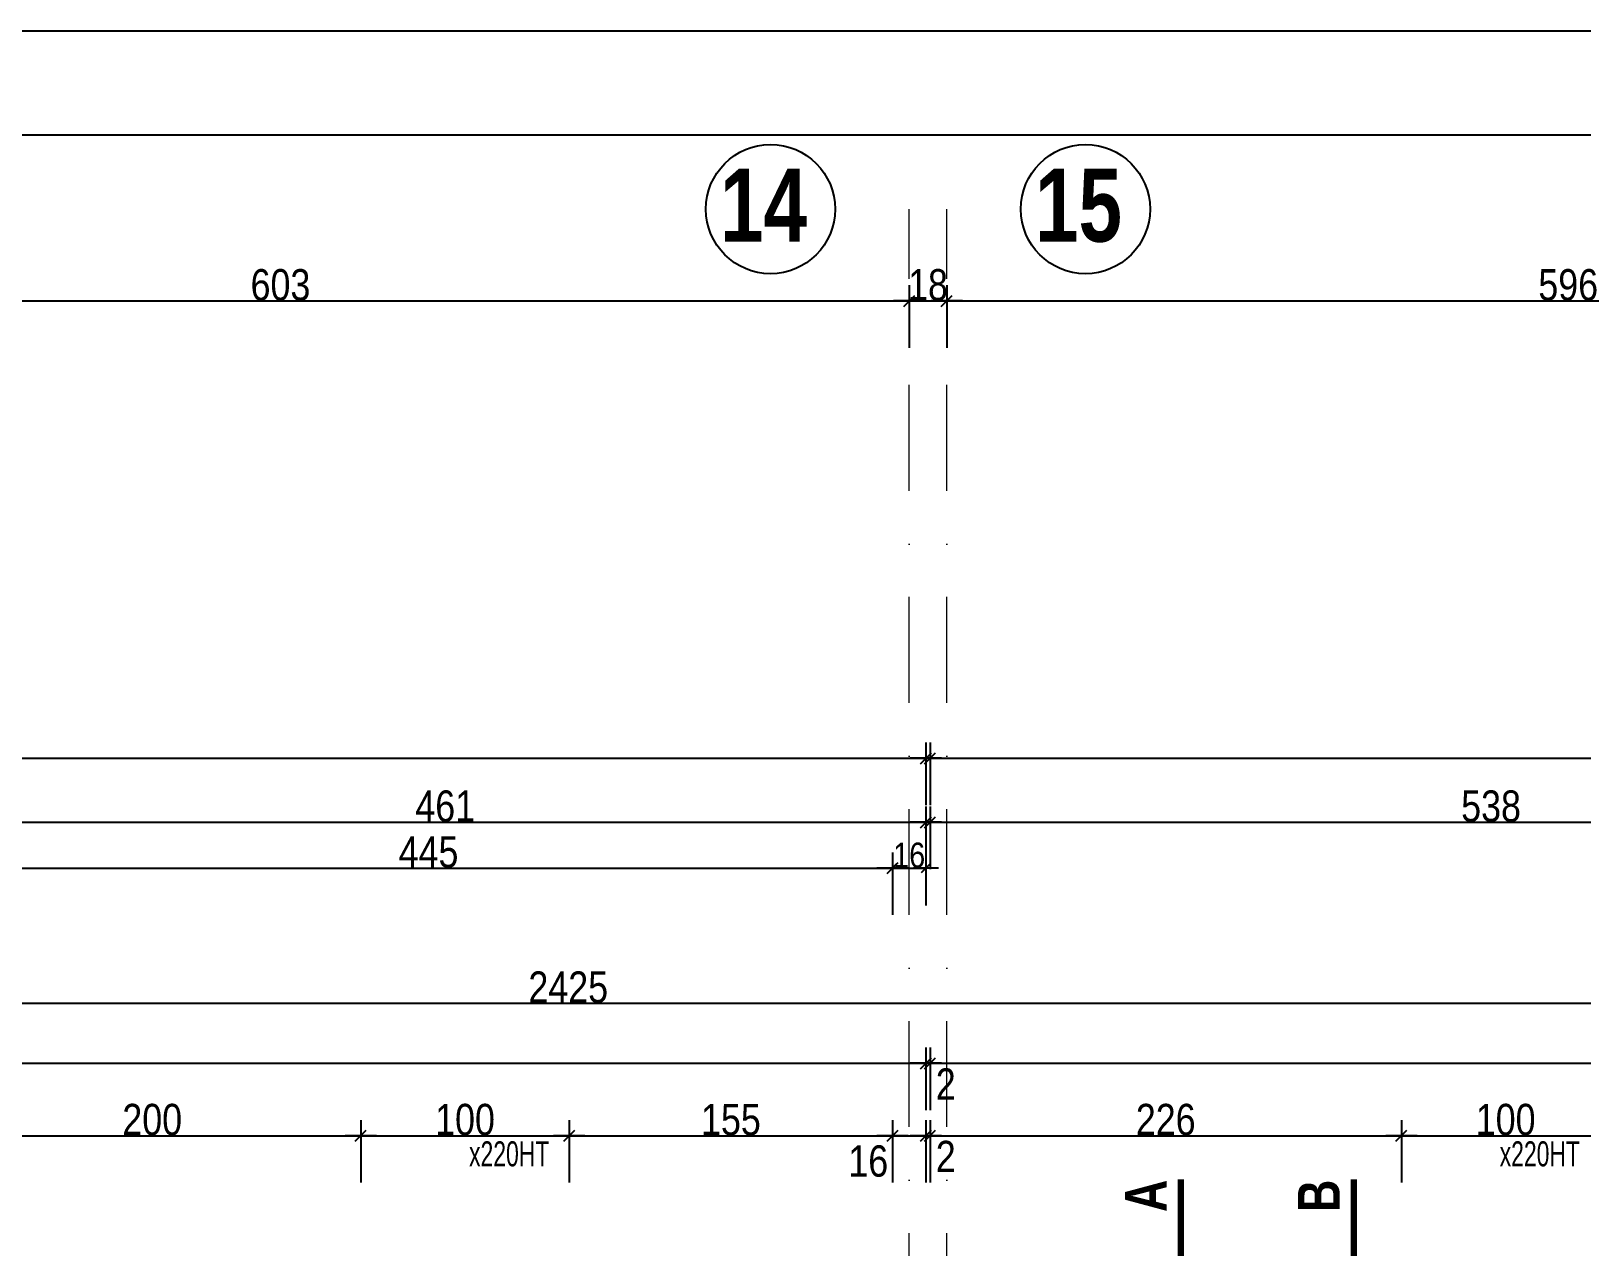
# Model space of a CAD drawing. Header units: millimetres. Extents: x 0 to 26138, y -32652 to 0.
# Drawn here: x 20879 to 21623, y -29035 to -28452 of the extents above; entities that cross this region are included whole.
import ezdxf
from ezdxf.enums import TextEntityAlignment as Align

# ---------------------------------------------------------------- set-up
doc = ezdxf.new("R2010")
doc.units = ezdxf.units.MM
doc.linetypes.add('TIRETPTX2', pattern=[50.8, 25.4, -12.7, 0, -12.7])
for name, color, linetype in [('01-Cad  2', 1, 'Continuous'), ('01_cote_gen', 4, 'Continuous'), ('01_resv', 32, 'Continuous'), ('01_texte', 230, 'Continuous'), ('AA_COTES', 2, 'Continuous')]:
    doc.layers.add(name, color=color, linetype=linetype)
doc.layers.add('01_tram_axes', color=2, linetype='TIRETPTX2', lineweight=9)
doc.styles.add('ARIAL NA', font='ARIALN.TTF')
doc.styles.add('impact', font='impact.ttf')
doc.styles.add('STYLE2', font='ARIALN.TTF')
doc.dimstyles.new('JB50', dxfattribs={"dimscale": 0.1, "dimtxt": 150, "dimasz": 15, "dimexe": 0.1, "dimexo": 0.1, "dimgap": 0.09, "dimtad": 1, "dimdec": 1, "dimdsep": 46, "dimtxsty": 'STYLE2', "dimblk1": 'BOND_G', "dimblk2": 'BOND_D', "dimsah": 1, "dimcen": 1.5, "dimdle": 0.01, "dimse1": 1, "dimse2": 1, "dimclrd": 4, "dimclre": 2, "dimclrt": 6, "dimazin": 2, "dimtfac": 2.333333, "dimtdec": 1, "dimtix": 1, "dimtmove": 2, "dimatfit": 3, "dimldrblk": 'BOND_G', "dimfxl": 1, "dimtolj": 1, "dimtzin": 0, "dimarcsym": 0})
doc.dimstyles.new('JB50res', dxfattribs={"dimscale": 0.1, "dimtxt": 120, "dimasz": 12, "dimexe": 0.1, "dimexo": 0.1, "dimgap": 0.09, "dimtad": 1, "dimdec": 1, "dimdsep": 46, "dimtxsty": 'STYLE2', "dimblk1": 'BOND_G', "dimblk2": 'BOND_D', "dimsah": 1, "dimcen": 1.5, "dimdle": 0.01, "dimse1": 1, "dimse2": 1, "dimclrd": 4, "dimclre": 2, "dimclrt": 6, "dimazin": 2, "dimtfac": 2.333333, "dimtdec": 1, "dimtix": 1, "dimtmove": 2, "dimatfit": 3, "dimldrblk": 'BOND_G', "dimfxl": 1, "dimtolj": 1, "dimtzin": 0, "dimarcsym": 0})

# ---------------------------------------------------------------- blocks, each defined once
blk = doc.blocks.new('BOND_G')
at = {"layer": 'AA_COTES', "color": 0}
for p, q in [((0, -5), (0, 15)), ((5, 0), (-5, 0)), ((1.77, 1.77), (-1.77, -1.77))]:
    blk.add_line(p, q, dxfattribs=at)
blk = doc.blocks.new('BOND_D')
at = {"layer": 'AA_COTES', "color": 0}
for p, q in [((0, 5), (0, -15)), ((5, 0), (-5, 0)), ((-1.77, -1.77), (1.77, 1.77))]:
    blk.add_line(p, q, dxfattribs=at)
blk = doc.blocks.new('*D2252')
at = {"layer": '01_cote_gen', "color": 4, "lineweight": -2, "ltscale": 2, "transparency": 16777216}
blk.add_line((20838.72, -28982.09), (21035.72, -28982.09), dxfattribs=at)
at = {"layer": 'Defpoints', "color": 0, "ltscale": 2, "transparency": 16777216}
for p in [(20837.22, -28980.64), (21037.22, -28980.64), (21037.22, -28982.09)]:
    blk.add_point(p, dxfattribs=at)
at = {"layer": '01_cote_gen', "color": 4, "lineweight": -2, "ltscale": 2, "transparency": 16777216, "xscale": 1.5, "yscale": 1.5, "zscale": 1.5, "rotation": 180}
blk.add_blockref('BOND_G', (20837.22, -28982.09), dxfattribs=at)
at = {"layer": '01_cote_gen', "color": 4, "lineweight": -2, "ltscale": 2, "transparency": 16777216, "xscale": 1.5, "yscale": 1.5, "zscale": 1.5}
blk.add_blockref('BOND_D', (21037.22, -28982.09), dxfattribs=at)
at = {"layer": '01_cote_gen', "color": 6, "lineweight": 0, "ltscale": 2, "transparency": 16777216, "insert": (20937.22, -28974.42), "char_height": 15, "attachment_point": 5, "style": 'STYLE2'}
blk.add_mtext('\\A1;200', dxfattribs=at)
blk = doc.blocks.new('*D2253')
at = {"layer": '01_cote_gen', "color": 4, "lineweight": -2, "ltscale": 2, "transparency": 16777216}
blk.add_line((21038.72, -28982.09), (21135.72, -28982.09), dxfattribs=at)
at = {"layer": 'Defpoints', "color": 0, "ltscale": 2, "transparency": 16777216}
for p in [(21037.22, -28980.64), (21137.22, -28980.64), (21137.22, -28982.09)]:
    blk.add_point(p, dxfattribs=at)
at = {"layer": '01_cote_gen', "color": 4, "lineweight": -2, "ltscale": 2, "transparency": 16777216, "xscale": 1.5, "yscale": 1.5, "zscale": 1.5, "rotation": 180}
blk.add_blockref('BOND_G', (21037.22, -28982.09), dxfattribs=at)
at = {"layer": '01_cote_gen', "color": 4, "lineweight": -2, "ltscale": 2, "transparency": 16777216, "xscale": 1.5, "yscale": 1.5, "zscale": 1.5}
blk.add_blockref('BOND_D', (21137.22, -28982.09), dxfattribs=at)
at = {"layer": '01_cote_gen', "color": 6, "lineweight": 0, "ltscale": 2, "transparency": 16777216, "insert": (21087.22, -28974.42), "char_height": 15, "attachment_point": 5, "style": 'STYLE2'}
blk.add_mtext('\\A1;100', dxfattribs=at)
blk = doc.blocks.new('*D2254')
at = {"layer": '01_cote_gen', "color": 4, "lineweight": -2, "ltscale": 2, "transparency": 16777216}
blk.add_line((21311.72, -28982.09), (21534.72, -28982.09), dxfattribs=at)
at = {"layer": 'Defpoints', "color": 0, "ltscale": 2, "transparency": 16777216}
for p in [(21310.22, -28981.54), (21536.22, -28980.64), (21536.22, -28982.09)]:
    blk.add_point(p, dxfattribs=at)
at = {"layer": '01_cote_gen', "color": 4, "lineweight": -2, "ltscale": 2, "transparency": 16777216, "xscale": 1.5, "yscale": 1.5, "zscale": 1.5, "rotation": 180}
blk.add_blockref('BOND_G', (21310.22, -28982.09), dxfattribs=at)
at = {"layer": '01_cote_gen', "color": 4, "lineweight": -2, "ltscale": 2, "transparency": 16777216, "xscale": 1.5, "yscale": 1.5, "zscale": 1.5}
blk.add_blockref('BOND_D', (21536.22, -28982.09), dxfattribs=at)
at = {"layer": '01_cote_gen', "color": 6, "lineweight": 0, "ltscale": 2, "transparency": 16777216, "insert": (21423.22, -28974.42), "char_height": 15, "attachment_point": 5, "style": 'STYLE2'}
blk.add_mtext('\\A1;226', dxfattribs=at)
blk = doc.blocks.new('*D2255')
at = {"layer": '01_cote_gen', "color": 4, "lineweight": -2, "ltscale": 2, "transparency": 16777216}
blk.add_line((21537.72, -28982.09), (21634.72, -28982.09), dxfattribs=at)
at = {"layer": 'Defpoints', "color": 0, "ltscale": 2, "transparency": 16777216}
for p in [(21536.22, -28980.64), (21636.22, -28980.64), (21636.22, -28982.09)]:
    blk.add_point(p, dxfattribs=at)
at = {"layer": '01_cote_gen', "color": 4, "lineweight": -2, "ltscale": 2, "transparency": 16777216, "xscale": 1.5, "yscale": 1.5, "zscale": 1.5, "rotation": 180}
blk.add_blockref('BOND_G', (21536.22, -28982.09), dxfattribs=at)
at = {"layer": '01_cote_gen', "color": 4, "lineweight": -2, "ltscale": 2, "transparency": 16777216, "xscale": 1.5, "yscale": 1.5, "zscale": 1.5}
blk.add_blockref('BOND_D', (21636.22, -28982.09), dxfattribs=at)
at = {"layer": '01_cote_gen', "color": 6, "lineweight": 0, "ltscale": 2, "transparency": 16777216, "insert": (21586.22, -28974.42), "char_height": 15, "attachment_point": 5, "style": 'STYLE2'}
blk.add_mtext('\\A1;100', dxfattribs=at)
blk = doc.blocks.new('*D2307')
at = {"layer": '01_cote_gen', "color": 4, "lineweight": -2, "ltscale": 2, "transparency": 16777216}
blk.add_line((21138.72, -28982.09), (21290.72, -28982.09), dxfattribs=at)
at = {"layer": 'Defpoints', "color": 0, "ltscale": 2, "transparency": 16777216}
for p in [(21292.22, -28982.09), (21137.22, -28996.1), (21292.22, -29017.09)]:
    blk.add_point(p, dxfattribs=at)
at = {"layer": '01_cote_gen', "color": 4, "lineweight": -2, "ltscale": 2, "transparency": 16777216, "xscale": 1.5, "yscale": 1.5, "zscale": 1.5, "rotation": 180}
blk.add_blockref('BOND_G', (21137.22, -28982.09), dxfattribs=at)
at = {"layer": '01_cote_gen', "color": 4, "lineweight": -2, "ltscale": 2, "transparency": 16777216, "xscale": 1.5, "yscale": 1.5, "zscale": 1.5}
blk.add_blockref('BOND_D', (21292.22, -28982.09), dxfattribs=at)
at = {"layer": '01_cote_gen', "color": 6, "lineweight": 0, "ltscale": 2, "transparency": 16777216, "insert": (21214.72, -28974.42), "char_height": 15, "attachment_point": 5, "style": 'STYLE2'}
blk.add_mtext('\\A1;155', dxfattribs=at)
blk = doc.blocks.new('*D2312')
at = {"layer": '01_cote_gen', "color": 4, "lineweight": -2, "ltscale": 0.1, "transparency": 16777216}
blk.add_line((19925.72, -28918.56), (22347.72, -28918.56), dxfattribs=at)
at = {"layer": 'Defpoints', "color": 0, "ltscale": 0.1, "transparency": 16777216}
for p in [(22349.22, -28918.56), (19924.22, -28973.63), (22349.22, -28973.63)]:
    blk.add_point(p, dxfattribs=at)
at = {"layer": '01_cote_gen', "color": 4, "lineweight": -2, "ltscale": 0.1, "transparency": 16777216, "xscale": 1.5, "yscale": 1.5, "zscale": 1.5, "rotation": 180}
blk.add_blockref('BOND_G', (19924.22, -28918.56), dxfattribs=at)
at = {"layer": '01_cote_gen', "color": 4, "lineweight": -2, "ltscale": 0.1, "transparency": 16777216, "xscale": 1.5, "yscale": 1.5, "zscale": 1.5}
blk.add_blockref('BOND_D', (22349.22, -28918.56), dxfattribs=at)
at = {"layer": '01_cote_gen', "color": 6, "ltscale": 0.1, "transparency": 16777216, "insert": (21136.72, -28910.89), "char_height": 15, "attachment_point": 5, "style": 'STYLE2'}
blk.add_mtext('\\A1;2425', dxfattribs=at)
blk = doc.blocks.new('*D2313')
at = {"layer": '01_cote_gen', "color": 4, "lineweight": -2, "ltscale": 0.1, "transparency": 16777216}
blk.add_line((21311.72, -28947.33), (22347.72, -28947.33), dxfattribs=at)
at = {"layer": 'Defpoints', "color": 0, "ltscale": 0.1, "transparency": 16777216}
for p in [(21310.22, -28942.55), (22349.22, -28942.55), (22349.22, -28947.33)]:
    blk.add_point(p, dxfattribs=at)
at = {"layer": '01_cote_gen', "color": 4, "lineweight": -2, "ltscale": 0.1, "transparency": 16777216, "xscale": 1.5, "yscale": 1.5, "zscale": 1.5, "rotation": 180}
blk.add_blockref('BOND_G', (21310.22, -28947.33), dxfattribs=at)
at = {"layer": '01_cote_gen', "color": 4, "lineweight": -2, "ltscale": 0.1, "transparency": 16777216, "xscale": 1.5, "yscale": 1.5, "zscale": 1.5}
blk.add_blockref('BOND_D', (22349.22, -28947.33), dxfattribs=at)
at = {"layer": '01_cote_gen', "color": 6, "ltscale": 0.1, "transparency": 16777216, "insert": (21829.72, -28939.66), "char_height": 15, "attachment_point": 5, "style": 'STYLE2'}
blk.add_mtext('\\A1;1039', dxfattribs=at)
blk = doc.blocks.new('*D2314')
at = {"layer": '01_cote_gen', "color": 4, "lineweight": -2, "ltscale": 0.1, "transparency": 16777216}
blk.add_line((19925.72, -28947.33), (21306.72, -28947.33), dxfattribs=at)
at = {"layer": 'Defpoints', "color": 0, "ltscale": 0.1, "transparency": 16777216}
for p in [(19924.22, -28942.55), (21308.22, -28947.33), (21308.22, -29017.09)]:
    blk.add_point(p, dxfattribs=at)
at = {"layer": '01_cote_gen', "color": 4, "lineweight": -2, "ltscale": 0.1, "transparency": 16777216, "xscale": 1.5, "yscale": 1.5, "zscale": 1.5, "rotation": 180}
blk.add_blockref('BOND_G', (19924.22, -28947.33), dxfattribs=at)
at = {"layer": '01_cote_gen', "color": 4, "lineweight": -2, "ltscale": 0.1, "transparency": 16777216, "xscale": 1.5, "yscale": 1.5, "zscale": 1.5}
blk.add_blockref('BOND_D', (21308.22, -28947.33), dxfattribs=at)
at = {"layer": '01_cote_gen', "color": 6, "ltscale": 0.1, "transparency": 16777216, "insert": (20616.22, -28939.66), "char_height": 15, "attachment_point": 5, "style": 'STYLE2'}
blk.add_mtext('\\A1;1384', dxfattribs=at)
blk = doc.blocks.new('*D2315')
at = {"layer": '01_cote_gen', "color": 4, "lineweight": -2, "ltscale": 0.1, "transparency": 16777216}
for p, q in [((21306.72, -28947.33), (21305.22, -28947.33)), ((21310.22, -28947.33), (21308.22, -28947.33)), ((21311.72, -28947.33), (21313.22, -28947.33))]:
    blk.add_line(p, q, dxfattribs=at)
at = {"layer": 'Defpoints', "color": 0, "ltscale": 0.1, "transparency": 16777216}
for p in [(21308.22, -28939.83), (21310.22, -28939.83), (21308.22, -28947.33)]:
    blk.add_point(p, dxfattribs=at)
at = {"layer": '01_cote_gen', "color": 4, "lineweight": -2, "ltscale": 0.1, "transparency": 16777216, "xscale": 1.5, "yscale": 1.5, "zscale": 1.5}
blk.add_blockref('BOND_D', (21308.22, -28947.33), dxfattribs=at)
at = {"layer": '01_cote_gen', "color": 4, "lineweight": -2, "ltscale": 0.1, "transparency": 16777216, "xscale": 1.5, "yscale": 1.5, "zscale": 1.5, "rotation": 180}
blk.add_blockref('BOND_G', (21310.22, -28947.33), dxfattribs=at)
at = {"layer": '01_cote_gen', "color": 6, "ltscale": 0.1, "transparency": 16777216, "insert": (21317.74, -28957.28), "char_height": 15, "attachment_point": 5, "style": 'STYLE2'}
blk.add_mtext('\\A1;2', dxfattribs=at)
blk = doc.blocks.new('*D2317')
at = {"layer": '01_cote_gen', "color": 4, "lineweight": -2, "ltscale": 2, "transparency": 16777216}
blk.add_line((21311.72, -28801.03), (22519.72, -28801.03), dxfattribs=at)
at = {"layer": 'Defpoints', "color": 0, "ltscale": 2, "transparency": 16777216}
for p in [(21310.22, -28778.86), (22521.22, -28801.03), (22521.22, -28817.53)]:
    blk.add_point(p, dxfattribs=at)
at = {"layer": '01_cote_gen', "color": 4, "lineweight": -2, "ltscale": 2, "transparency": 16777216, "xscale": 1.5, "yscale": 1.5, "zscale": 1.5, "rotation": 180}
blk.add_blockref('BOND_G', (21310.22, -28801.03), dxfattribs=at)
at = {"layer": '01_cote_gen', "color": 4, "lineweight": -2, "ltscale": 2, "transparency": 16777216, "xscale": 1.5, "yscale": 1.5, "zscale": 1.5}
blk.add_blockref('BOND_D', (22521.22, -28801.03), dxfattribs=at)
at = {"layer": '01_cote_gen', "color": 6, "lineweight": 0, "ltscale": 2, "transparency": 16777216, "insert": (21915.72, -28793.49), "char_height": 15, "attachment_point": 5, "style": 'STYLE2'}
blk.add_mtext('\\A1;1211', dxfattribs=at)
blk = doc.blocks.new('*D2318')
at = {"layer": '01_cote_gen', "color": 4, "lineweight": -2, "ltscale": 2, "transparency": 16777216}
blk.add_line((21311.72, -28831.75), (21846.72, -28831.75), dxfattribs=at)
at = {"layer": 'Defpoints', "color": 0, "ltscale": 2, "transparency": 16777216}
for p in [(21848.22, -28831.75), (21310.22, -28915.02), (21848.22, -28915.02)]:
    blk.add_point(p, dxfattribs=at)
at = {"layer": '01_cote_gen', "color": 4, "lineweight": -2, "ltscale": 2, "transparency": 16777216, "xscale": 1.5, "yscale": 1.5, "zscale": 1.5, "rotation": 180}
blk.add_blockref('BOND_G', (21310.22, -28831.75), dxfattribs=at)
at = {"layer": '01_cote_gen', "color": 4, "lineweight": -2, "ltscale": 2, "transparency": 16777216, "xscale": 1.5, "yscale": 1.5, "zscale": 1.5}
blk.add_blockref('BOND_D', (21848.22, -28831.75), dxfattribs=at)
at = {"layer": '01_cote_gen', "color": 6, "lineweight": 0, "ltscale": 2, "transparency": 16777216, "insert": (21579.22, -28824.08), "char_height": 15, "attachment_point": 5, "style": 'STYLE2'}
blk.add_mtext('\\A1;538', dxfattribs=at)
blk = doc.blocks.new('*D2336')
at = {"layer": '01_cote_gen', "color": 4, "lineweight": -2, "ltscale": 2, "transparency": 16777216}
blk.add_line((20848.72, -28831.75), (21306.72, -28831.75), dxfattribs=at)
at = {"layer": 'Defpoints', "color": 0, "ltscale": 2, "transparency": 16777216}
for p in [(21308.22, -28831.75), (20847.22, -28915.75), (21308.22, -28936.62)]:
    blk.add_point(p, dxfattribs=at)
at = {"layer": '01_cote_gen', "color": 4, "lineweight": -2, "ltscale": 2, "transparency": 16777216, "xscale": 1.5, "yscale": 1.5, "zscale": 1.5, "rotation": 180}
blk.add_blockref('BOND_G', (20847.22, -28831.75), dxfattribs=at)
at = {"layer": '01_cote_gen', "color": 4, "lineweight": -2, "ltscale": 2, "transparency": 16777216, "xscale": 1.5, "yscale": 1.5, "zscale": 1.5}
blk.add_blockref('BOND_D', (21308.22, -28831.75), dxfattribs=at)
at = {"layer": '01_cote_gen', "color": 6, "lineweight": 0, "ltscale": 2, "transparency": 16777216, "insert": (21077.72, -28824.08), "char_height": 15, "attachment_point": 5, "style": 'STYLE2'}
blk.add_mtext('\\A1;461', dxfattribs=at)
blk = doc.blocks.new('*D2338')
at = {"layer": '01_cote_gen', "color": 4, "lineweight": -2, "ltscale": 2, "transparency": 16777216}
blk.add_line((19925.72, -28801.03), (21306.72, -28801.03), dxfattribs=at)
at = {"layer": 'Defpoints', "color": 0, "ltscale": 2, "transparency": 16777216}
for p in [(21308.22, -28801.03), (19924.22, -28819.42), (21308.22, -28819.42)]:
    blk.add_point(p, dxfattribs=at)
at = {"layer": '01_cote_gen', "color": 4, "lineweight": -2, "ltscale": 2, "transparency": 16777216, "xscale": 1.5, "yscale": 1.5, "zscale": 1.5, "rotation": 180}
blk.add_blockref('BOND_G', (19924.22, -28801.03), dxfattribs=at)
at = {"layer": '01_cote_gen', "color": 4, "lineweight": -2, "ltscale": 2, "transparency": 16777216, "xscale": 1.5, "yscale": 1.5, "zscale": 1.5}
blk.add_blockref('BOND_D', (21308.22, -28801.03), dxfattribs=at)
at = {"layer": '01_cote_gen', "color": 6, "lineweight": 0, "ltscale": 2, "transparency": 16777216, "insert": (20616.22, -28793.36), "char_height": 15, "attachment_point": 5, "style": 'STYLE2'}
blk.add_mtext('\\A1;1384', dxfattribs=at)
blk = doc.blocks.new('*D2342')
at = {"layer": '01_cote_gen', "color": 4, "lineweight": -2, "ltscale": 2, "transparency": 16777216}
blk.add_line((20848.72, -28853.72), (21290.72, -28853.72), dxfattribs=at)
at = {"layer": 'Defpoints', "color": 0, "ltscale": 2, "transparency": 16777216}
for p in [(20847.22, -28847.72), (21292.22, -28853.72), (21292.22, -28916.15)]:
    blk.add_point(p, dxfattribs=at)
at = {"layer": '01_cote_gen', "color": 4, "lineweight": -2, "ltscale": 2, "transparency": 16777216, "xscale": 1.5, "yscale": 1.5, "zscale": 1.5, "rotation": 180}
blk.add_blockref('BOND_G', (20847.22, -28853.72), dxfattribs=at)
at = {"layer": '01_cote_gen', "color": 4, "lineweight": -2, "ltscale": 2, "transparency": 16777216, "xscale": 1.5, "yscale": 1.5, "zscale": 1.5}
blk.add_blockref('BOND_D', (21292.22, -28853.72), dxfattribs=at)
at = {"layer": '01_cote_gen', "color": 6, "lineweight": 0, "ltscale": 2, "transparency": 16777216, "insert": (21069.72, -28846.08), "char_height": 15, "attachment_point": 5, "style": 'STYLE2'}
blk.add_mtext('\\A1;445', dxfattribs=at)
blk = doc.blocks.new('*D2343')
at = {"layer": '01_resv', "color": 4, "lineweight": -2, "ltscale": 2, "transparency": 16777216}
blk.add_line((21293.42, -28853.72), (21307.02, -28853.72), dxfattribs=at)
at = {"layer": 'Defpoints', "color": 0, "ltscale": 2, "transparency": 16777216}
for p in [(21308.22, -28849.75), (21308.22, -28853.72), (21292.22, -28866.06)]:
    blk.add_point(p, dxfattribs=at)
at = {"layer": '01_resv', "color": 4, "lineweight": -2, "ltscale": 2, "transparency": 16777216, "xscale": 1.2, "yscale": 1.2, "zscale": 1.2, "rotation": 180}
blk.add_blockref('BOND_G', (21292.22, -28853.72), dxfattribs=at)
at = {"layer": '01_resv', "color": 4, "lineweight": -2, "ltscale": 2, "transparency": 16777216, "xscale": 1.2, "yscale": 1.2, "zscale": 1.2}
blk.add_blockref('BOND_D', (21308.22, -28853.72), dxfattribs=at)
at = {"layer": '01_resv', "color": 6, "lineweight": 0, "ltscale": 2, "transparency": 16777216, "insert": (21300.22, -28847.58), "char_height": 12, "attachment_point": 5, "style": 'STYLE2'}
blk.add_mtext('\\A1;16', dxfattribs=at)
blk = doc.blocks.new('*D3218')
at = {"layer": '01_cote_gen', "color": 4, "lineweight": -2, "ltscale": 0.1, "transparency": 16777216}
blk.add_line((21293.72, -28982.09), (21306.72, -28982.09), dxfattribs=at)
at = {"layer": 'Defpoints', "color": 0, "ltscale": 0.1, "transparency": 16777216}
for p in [(21308.22, -28982.09), (21292.22, -28992.77), (21308.22, -29042.23)]:
    blk.add_point(p, dxfattribs=at)
at = {"layer": '01_cote_gen', "color": 4, "lineweight": -2, "ltscale": 0.1, "transparency": 16777216, "xscale": 1.5, "yscale": 1.5, "zscale": 1.5, "rotation": 180}
blk.add_blockref('BOND_G', (21292.22, -28982.09), dxfattribs=at)
at = {"layer": '01_cote_gen', "color": 4, "lineweight": -2, "ltscale": 0.1, "transparency": 16777216, "xscale": 1.5, "yscale": 1.5, "zscale": 1.5}
blk.add_blockref('BOND_D', (21308.22, -28982.09), dxfattribs=at)
at = {"layer": '01_cote_gen', "color": 6, "ltscale": 0.1, "transparency": 16777216, "insert": (21280.58, -28994.33), "char_height": 15, "attachment_point": 5, "style": 'STYLE2'}
blk.add_mtext('\\A1;16', dxfattribs=at)
blk = doc.blocks.new('*D3219')
at = {"layer": '01_cote_gen', "color": 4, "lineweight": -2, "ltscale": 0.1, "transparency": 16777216}
for p, q in [((21306.72, -28982.09), (21305.22, -28982.09)), ((21310.22, -28982.09), (21308.22, -28982.09)), ((21311.72, -28982.09), (21313.22, -28982.09))]:
    blk.add_line(p, q, dxfattribs=at)
at = {"layer": 'Defpoints', "color": 0, "ltscale": 0.1, "transparency": 16777216}
for p in [(21308.22, -28974.59), (21310.22, -28974.59), (21308.22, -28982.09)]:
    blk.add_point(p, dxfattribs=at)
at = {"layer": '01_cote_gen', "color": 4, "lineweight": -2, "ltscale": 0.1, "transparency": 16777216, "xscale": 1.5, "yscale": 1.5, "zscale": 1.5}
blk.add_blockref('BOND_D', (21308.22, -28982.09), dxfattribs=at)
at = {"layer": '01_cote_gen', "color": 4, "lineweight": -2, "ltscale": 0.1, "transparency": 16777216, "xscale": 1.5, "yscale": 1.5, "zscale": 1.5, "rotation": 180}
blk.add_blockref('BOND_G', (21310.22, -28982.09), dxfattribs=at)
at = {"layer": '01_cote_gen', "color": 6, "ltscale": 0.1, "transparency": 16777216, "insert": (21317.74, -28992.04), "char_height": 15, "attachment_point": 5, "style": 'STYLE2'}
blk.add_mtext('\\A1;2', dxfattribs=at)
blk = doc.blocks.new('*D3243')
at = {"layer": '01_cote_gen', "color": 4, "lineweight": -2, "transparency": 16777216}
blk.add_line((20698.72, -28581.72), (21298.72, -28581.72), dxfattribs=at)
at = {"layer": 'Defpoints', "color": 0, "transparency": 16777216}
for p in [(21300.22, -28581.72), (21300.22, -28581.77), (20697.22, -28605.74)]:
    blk.add_point(p, dxfattribs=at)
at = {"layer": '01_cote_gen', "color": 4, "lineweight": -2, "transparency": 16777216, "xscale": 1.5, "yscale": 1.5, "zscale": 1.5, "rotation": 180}
blk.add_blockref('BOND_G', (20697.22, -28581.72), dxfattribs=at)
at = {"layer": '01_cote_gen', "color": 4, "lineweight": -2, "transparency": 16777216, "xscale": 1.5, "yscale": 1.5, "zscale": 1.5}
blk.add_blockref('BOND_D', (21300.22, -28581.72), dxfattribs=at)
at = {"layer": '01_cote_gen', "color": 6, "transparency": 16777216, "insert": (20998.72, -28574.05), "char_height": 15, "attachment_point": 5, "style": 'STYLE2'}
blk.add_mtext('\\A1;603', dxfattribs=at)
blk = doc.blocks.new('*D3244')
at = {"layer": '01_cote_gen', "color": 4, "lineweight": -2, "transparency": 16777216}
blk.add_line((21301.72, -28581.72), (21316.72, -28581.72), dxfattribs=at)
at = {"layer": 'Defpoints', "color": 0, "transparency": 16777216}
for p in [(21318.22, -28581.72), (21318.22, -28588.86), (21300.22, -28605.99)]:
    blk.add_point(p, dxfattribs=at)
at = {"layer": '01_cote_gen', "color": 4, "lineweight": -2, "transparency": 16777216, "xscale": 1.5, "yscale": 1.5, "zscale": 1.5, "rotation": 180}
blk.add_blockref('BOND_G', (21300.22, -28581.72), dxfattribs=at)
at = {"layer": '01_cote_gen', "color": 4, "lineweight": -2, "transparency": 16777216, "xscale": 1.5, "yscale": 1.5, "zscale": 1.5}
blk.add_blockref('BOND_D', (21318.22, -28581.72), dxfattribs=at)
at = {"layer": '01_cote_gen', "color": 6, "transparency": 16777216, "insert": (21309.22, -28574.05), "char_height": 15, "attachment_point": 5, "style": 'STYLE2'}
blk.add_mtext('\\A1;18', dxfattribs=at)
blk = doc.blocks.new('*D3249')
at = {"layer": '01_cote_gen', "color": 4, "lineweight": -2, "ltscale": 0.1, "transparency": 16777216}
blk.add_line((21319.72, -28581.72), (21912.72, -28581.72), dxfattribs=at)
at = {"layer": 'Defpoints', "color": 0, "ltscale": 0.1, "transparency": 16777216}
for p in [(21914.22, -28581.72), (21318.22, -28604.22), (21914.22, -28624.42)]:
    blk.add_point(p, dxfattribs=at)
at = {"layer": '01_cote_gen', "color": 4, "lineweight": -2, "ltscale": 0.1, "transparency": 16777216, "xscale": 1.5, "yscale": 1.5, "zscale": 1.5, "rotation": 180}
blk.add_blockref('BOND_G', (21318.22, -28581.72), dxfattribs=at)
at = {"layer": '01_cote_gen', "color": 4, "lineweight": -2, "ltscale": 0.1, "transparency": 16777216, "xscale": 1.5, "yscale": 1.5, "zscale": 1.5}
blk.add_blockref('BOND_D', (21914.22, -28581.72), dxfattribs=at)
at = {"layer": '01_cote_gen', "color": 6, "ltscale": 0.1, "transparency": 16777216, "insert": (21616.22, -28574.05), "char_height": 15, "attachment_point": 5, "style": 'STYLE2'}
blk.add_mtext('\\A1;596', dxfattribs=at)

msp = doc.modelspace()

# ---------------------------------------------------------------- linework, layer by layer
at = {"layer": '01-Cad  2'}
for p, q in [((26138.02, -28452.24), (19319.51, -28452.24)), ((26088.02, -28502.24), (19369.51, -28502.24))]:
    msp.add_line(p, q, dxfattribs=at)
at = {"layer": '01_texte', "const_width": 3}
for points in [[(21430.41, -29072.22), (21430.41, -29003.07)], [(21513.42, -29072.22), (21513.42, -29003.07)]]:
    msp.add_lwpolyline(points, dxfattribs=at)
at = {"layer": '01_texte'}
for centre in [(21233.71, -28537.67), (21384.73, -28537.67)]:
    msp.add_circle(centre, 30.98, dxfattribs=at)
at = {"layer": '01_tram_axes', "color": 253, "ltscale": 2}
for p, q in [((21300.22, -32130.59), (21300.22, -28537.67)), ((21318.22, -32130.59), (21318.22, -28537.67))]:
    msp.add_line(p, q, dxfattribs=at)

# ---------------------------------------------------------------- texts
at = {"layer": '01_texte', "style": 'impact'}
for s, p in [('14', (21230.37, -28535.79)), ('15', (21381.4, -28535.79))]:
    msp.add_text(s, height=35, dxfattribs=at).set_placement(p, align=Align.MIDDLE_CENTER)
at = {"layer": '01_texte', "style": 'ARIAL NA', "width": 0.8}
for p in [(21089.16, -28996.77), (21583.36, -28996.77)]:
    msp.add_text('x220HT', height=12, dxfattribs=at).set_placement(p)
at = {"layer": '01_texte', "style": 'impact'}
for s, p in [('A', (21413.64, -29010.93)), ('B', (21496.65, -29010.93))]:
    msp.add_text(s, height=20, rotation=90, dxfattribs=at).set_placement(p, align=Align.MIDDLE)

# ---------------------------------------------------------------- dimensions: what is measured, and where the dimension line sits
at = {"layer": '01_cote_gen'}
for base, p1, p2, picture, middle in [((21300.22, -28581.72), (20697.22, -28605.74), (21300.22, -28581.77), '*D3243', (20998.72, -28574.05)), ((21318.22, -28581.72), (21300.22, -28605.99), (21318.22, -28588.86), '*D3244', (21309.22, -28574.05))]:
    dim = msp.add_linear_dim(base=base, p1=p1, p2=p2, dimstyle='JB50', dxfattribs=at)
    dim.commit()
    dim.dimension.update_dxf_attribs({"geometry": picture, "text_midpoint": middle})
at = {"layer": '01_cote_gen', "ltscale": 0.1}
for base, p1, p2, picture, middle in [((21914.22, -28581.72), (21318.22, -28604.22), (21914.22, -28624.42), '*D3249', (21616.22, -28574.05)), ((22349.22, -28918.56), (19924.22, -28973.63), (22349.22, -28973.63), '*D2312', (21136.72, -28910.89)), ((21308.22, -28947.33), (19924.22, -28942.55), (21308.22, -29017.09), '*D2314', (20616.22, -28939.66)), ((22349.22, -28947.33), (21310.22, -28942.55), (22349.22, -28942.55), '*D2313', (21829.72, -28939.66))]:
    dim = msp.add_linear_dim(base=base, p1=p1, p2=p2, dimstyle='JB50', dxfattribs=at)
    dim.commit()
    dim.dimension.update_dxf_attribs({"geometry": picture, "text_midpoint": middle})
at = {"layer": '01_cote_gen', "lineweight": 0, "ltscale": 2}
for base, p1, p2, picture, middle in [((22521.22, -28801.03), (21310.22, -28778.86), (22521.22, -28817.53), '*D2317', (21915.72, -28793.49)), ((21308.22, -28801.03), (19924.22, -28819.42), (21308.22, -28819.42), '*D2338', (20616.22, -28793.36)), ((21308.22, -28831.75), (20847.22, -28915.75), (21308.22, -28936.62), '*D2336', (21077.72, -28824.08)), ((21848.22, -28831.75), (21310.22, -28915.02), (21848.22, -28915.02), '*D2318', (21579.22, -28824.08)), ((21292.22, -28853.72), (20847.22, -28847.72), (21292.22, -28916.15), '*D2342', (21069.72, -28846.08)), ((21037.22, -28982.09), (20837.22, -28980.64), (21037.22, -28980.64), '*D2252', (20937.22, -28974.42)), ((21137.22, -28982.09), (21037.22, -28980.64), (21137.22, -28980.64), '*D2253', (21087.22, -28974.42)), ((21292.22, -28982.09), (21137.22, -28996.1), (21292.22, -29017.09), '*D2307', (21214.72, -28974.42)), ((21536.22, -28982.09), (21310.22, -28981.54), (21536.22, -28980.64), '*D2254', (21423.22, -28974.42)), ((21636.22, -28982.09), (21536.22, -28980.64), (21636.22, -28980.64), '*D2255', (21586.22, -28974.42))]:
    dim = msp.add_linear_dim(base=base, p1=p1, p2=p2, dimstyle='JB50', dxfattribs=at)
    dim.commit()
    dim.dimension.update_dxf_attribs({"geometry": picture, "text_midpoint": middle})
at = {"layer": '01_cote_gen', "ltscale": 0.1}
for base, p1, p2, picture, middle in [((21308.22, -28947.33), (21310.22, -28939.83), (21308.22, -28939.83), '*D2315', (21317.74, -28957.28)), ((21308.22, -28982.09), (21292.22, -28992.77), (21308.22, -29042.23), '*D3218', (21280.58, -28994.33)), ((21308.22, -28982.09), (21310.22, -28974.59), (21308.22, -28974.59), '*D3219', (21317.74, -28992.04))]:
    dim = msp.add_linear_dim(base=base, p1=p1, p2=p2, dimstyle='JB50', dxfattribs=at)
    dim.commit()
    dim.dimension.update_dxf_attribs({"geometry": picture, "text_midpoint": middle, "dimtype": 160})
at = {"layer": '01_resv', "lineweight": 0, "ltscale": 2}
dim = msp.add_linear_dim(base=(21308.22, -28853.72), p1=(21292.22, -28866.06), p2=(21308.22, -28849.75), dimstyle='JB50res', dxfattribs=at)
dim.commit()
dim.dimension.update_dxf_attribs({"geometry": '*D2343', "text_midpoint": (21300.22, -28847.58)})

doc.saveas('drawing.dxf')
